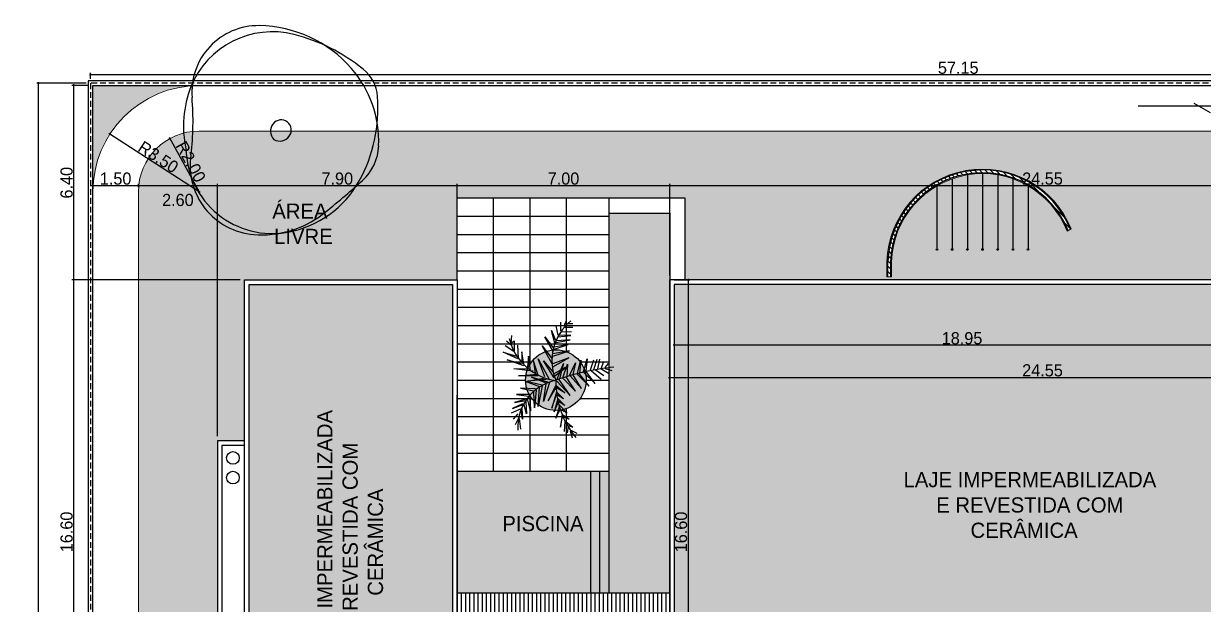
# Model space of a CAD drawing. Header units: feet. Extents: x 1734 to 1931, y 883 to 1088.
# Drawn here: x 1734.16 to 1773.02, y 997.04 to 1016.16 of the extents above; entities that cross this region are included whole.
import ezdxf

# ---------------------------------------------------------------- set-up
doc = ezdxf.new("R2010")
doc.units = ezdxf.units.FT
doc.header["$LTSCALE"] = 0.3
doc.header["$MEASUREMENT"] = 0
doc.header["$PDMODE"] = 32
doc.header["$PDSIZE"] = 0.1
doc.linetypes.add('DASHED2', pattern=[0.375, 0.25, -0.125])
doc.linetypes.add('HIDDEN', pattern=[9.525, 6.35, -3.175])
doc.layers.get('0').update_dxf_attribs({"linetype": 'CONTINUOUS'})
doc.layers.get('Defpoints').update_dxf_attribs({"linetype": 'CONTINUOUS'})
for name, color, linetype in [('03', 96, 'CONTINUOUS'), ('1', 1, 'CONTINUOUS'), ('2', 44, 'CONTINUOUS'), ('3', 3, 'CONTINUOUS'), ('Cotas', 1, 'CONTINUOUS'), ('demolição', 140, 'DASHED2'), ('LAYOUT 2', 1, 'CONTINUOUS'), ('projecao', 8, 'HIDDEN'), ('Texto', 44, 'CONTINUOUS')]:
    doc.layers.add(name, color=color, linetype=linetype)
doc.styles.add('style1', font='GOTHIC.TTF')
doc.dimstyles.new('ESC-100', dxfattribs={"dimtxt": 0.16, "dimasz": 0.04, "dimexe": 0.06, "dimexo": 0.15, "dimgap": 0.02, "dimtad": 1, "dimzin": 4, "dimdsep": 46, "dimtxsty": 'style1', "dimblk": 'OBLIQUE', "dimcen": 0.01, "dimdle": 0.04, "dimclrd": 14, "dimclre": 14, "dimclrt": 2, "dimazin": 0, "dimtfac": 1, "dimtix": 1, "dimtmove": 2, "dimatfit": 0, "dimldrblk": 'OPEN90', "dimfxl": 1, "dimtolj": 1, "dimtzin": 4, "dimlwd": -1, "dimlwe": -1, "dimarcsym": 0})

# ---------------------------------------------------------------- blocks, each defined once
blk = doc.blocks.new('Arvore_M')
at = {"color": 89, "true_color": 0x2e4b26}
for centre, radius, start, end in [((29.6, 148.2), 161.7, 100.4555, 151.0425), ((41.7, 154), 157.5, 85.3103, 127.4297), ((25, 173), 136.5, 1.1676, 100.4555), ((45.6, 202.1), 109.3, 351.1087, 85.3103), ((683.4, -654.4), 1189.6, 128.3098, 132.2959), ((-64.8, 167.9), 77.9, 132.2959, 177.6877), ((95.6, 111.7), 237.1, 151.0425, 184.4792), ((32.3, 164), 175, 177.6877, 221.0767), ((582.4, 131.8), 432.1, 172.9001, 184.8756), ((0.2, 139.7), 165.3, 338.1526, 12.6145), ((11.3, 146.3), 16.1, 142.6793, 321.6826), ((13.7, 144.5), 19.1, 61.2791, 142.6793), ((8.9, 148.2), 19.1, 321.6826, 43.0427), ((-79.4, 98), 61.6, 184.4792, 231.1587), ((47.5, 86.2), 104.7, 269.0752, 4.8756), ((25.1, 129.7), 138.5, 255.6085, 338.1526), ((62, 273.5), 287, 231.1587, 255.6085), ((49, 178.6), 197.2, 221.0767, 269.0752)]:
    blk.add_arc(centre, radius, start, end, dxfattribs=at)
blk = doc.blocks.new('planta 7')
at = {"color": 0}
for p, q in [((303.7, 291.8), (300, 300.5)), ((341.6, 289.5), (346.8, 304)), ((346.8, 304), (343.6, 291.8)), ((347.7, 294.7), (353.4, 307.5)), ((353.4, 307.5), (350.1, 295.9)), ((354.2, 298.2), (359.1, 305.7)), ((359.1, 299.9), (363.1, 304.6)), ((361.5, 300.5), (368, 299.9)), ((363.1, 297.6), (361.5, 300.5)), ((295.1, 293.5), (285.8, 292.4)), ((295.5, 294.1), (289.8, 297)), ((299.2, 294.7), (294.7, 298.8)), ((294.7, 290.6), (302.9, 291.8)), ((304.1, 291.2), (294.7, 290.6)), ((304.1, 299.3), (307.4, 290)), ((308.2, 290.6), (304.1, 299.3)), ((309.4, 297.6), (311, 287.7)), ((312.2, 287.7), (309.4, 297.6)), ((316.3, 295.9), (314.7, 285.4)), ((316.3, 284.2), (316.3, 295.9)), ((322, 292.4), (319.6, 280.7)), ((321.2, 279), (322, 292.4)), ((332.6, 294.1), (334.2, 277.8)), ((332.6, 276.7), (332.6, 294.1)), ((336.7, 281.3), (338.7, 298.2)), ((338.7, 298.2), (339.1, 286)), ((342.8, 289.5), (353.8, 291.2)), ((353.8, 291.2), (344.4, 291.2)), ((348.1, 294.1), (359.5, 294.7)), ((354.6, 297.6), (363.1, 297.6)), ((299.2, 287.1), (308.2, 289.5)), ((310.2, 287.7), (299.2, 287.1)), ((302.1, 283.6), (312.6, 286)), ((315.5, 284.2), (302.1, 283.6)), ((304.5, 280.1), (318.8, 280.7)), ((320, 278.4), (304.5, 280.1)), ((328.1, 288.3), (323.2, 275.5)), ((324.5, 273.2), (328.1, 288.3)), ((331.4, 282.5), (326.5, 269.7)), ((326.9, 267.3), (331.4, 282.5)), ((328.1, 286), (331, 270.8)), ((329.7, 266.8), (328.1, 286)), ((333, 276.7), (346.8, 281.3)), ((346.8, 281.3), (333.4, 279)), ((337.5, 283.6), (350.1, 285.4)), ((350.1, 285.4), (340.3, 286)), ((305.7, 276.7), (322.8, 275.5)), ((324, 273.2), (305.7, 276.7)), ((310.2, 272), (325.7, 269.7)), ((326.9, 266.8), (310.2, 272)), ((347.7, 276.7), (329.3, 266.8)), ((331, 262.7), (346, 272)), ((331.8, 270.8), (347.7, 276.7)), ((346, 272), (336.3, 263.9)), ((343.2, 264.4), (359.1, 273.2)), ((359.1, 273.2), (347.7, 264.4)), ((353.8, 263.3), (366.8, 270.8)), ((366.8, 270.8), (357, 263.3)), ((295.5, 261.2), (303.7, 257.2)), ((306.2, 258.1), (295.5, 261.2)), ((301.2, 262.6), (310, 259)), ((312.5, 259.4), (301.2, 262.6)), ((304.4, 264.8), (316.3, 260.8)), ((318.5, 260.8), (304.4, 264.8)), ((312.9, 259.4), (306.6, 253.5)), ((310.7, 268), (322.3, 261.2)), ((324.5, 261.2), (310.7, 268)), ((312.5, 254.4), (316.3, 260.8)), ((318.5, 260.3), (312.5, 254.4)), ((328.1, 260.4), (315.5, 248.7)), ((324.8, 261.7), (317.9, 253.5)), ((317.9, 253.5), (322.3, 260.8)), ((329.3, 260.4), (343.6, 254.5)), ((332.6, 262.1), (341.1, 251.1)), ((341.1, 251.1), (334.2, 263.3)), ((340.7, 263.9), (348.5, 249.9)), ((348.5, 249.9), (343.2, 263.9)), ((350.1, 263.9), (354.6, 249.3)), ((354.6, 249.3), (352.1, 263.9)), ((356.2, 262.7), (360.3, 250.5)), ((360.3, 250.5), (357.8, 262.7)), ((361.5, 262.1), (372.5, 265)), ((361.9, 260.9), (364.3, 248.7)), ((364.3, 248.7), (363.5, 260.4)), ((372.5, 265), (363.9, 261.5)), ((366.8, 259.2), (368, 248.1)), ((368.4, 259.2), (376.6, 260.9)), ((288.6, 250.4), (282.6, 251.3)), ((292.7, 253.5), (283.9, 254)), ((287.6, 257.2), (297.1, 255.4)), ((299.3, 255.8), (287.6, 257.2)), ((292.7, 252.6), (287.6, 246.3)), ((287.6, 246.3), (288.9, 250.8)), ((298.7, 255.4), (294.6, 249.5)), ((294.6, 249.5), (296.5, 254.9)), ((306.9, 258.1), (299.9, 251.3)), ((299.9, 251.3), (303.1, 257.2)), ((306.6, 253.5), (310.3, 259)), ((315.5, 248.7), (329.7, 258.6)), ((330.6, 255.1), (319.2, 244.1)), ((319.2, 244.1), (331.8, 252.2)), ((332.6, 248.7), (321.6, 238.8)), ((343.6, 254.5), (330.2, 258)), ((331, 255.1), (342.8, 251.1)), ((342.8, 251.1), (331.8, 251.6)), ((333, 249.3), (344, 244.1)), ((368, 248.1), (368.4, 258)), ((371.3, 256.9), (371.7, 247.6)), ((372.1, 256.9), (379.8, 256.9)), ((375.3, 254), (375.3, 246.4)), ((376.6, 254), (380.6, 252.2)), ((378.6, 250.5), (378.6, 246.4)), ((284.5, 248.6), (278.2, 246.8)), ((285.4, 248.6), (282.3, 242.7)), ((321.6, 238.8), (333.8, 246.4)), ((334.6, 242.9), (323.6, 231.9)), ((323.6, 231.9), (335, 241.2)), ((344, 244.1), (333.8, 246.4)), ((335, 242.3), (346.4, 239.4)), ((346.4, 239.4), (335, 240.6)), ((335.9, 237.1), (326.1, 226.6)), ((326.1, 226.6), (336.7, 234.8)), ((337.5, 230.1), (329.7, 221.4)), ((336.3, 237.1), (347.7, 233.6)), ((347.7, 233.6), (337.1, 234.8)), ((337.9, 230.7), (346.8, 227.8)), ((338.3, 226.6), (333, 219.1)), ((338.7, 221.4), (335, 215)), ((339.1, 217.9), (337.5, 212.1)), ((338.3, 227.8), (347.2, 224.9)), ((338.7, 224.3), (347.2, 222.5)), ((339.1, 221.4), (345.2, 219.1)), ((339.9, 217.9), (343.6, 215))]:
    blk.add_line(p, q, dxfattribs=at)
for centre, radius, start, end in [((376.5, 255.2), 48.2, 103.1598, 172.8828), ((288, 253.3), 41.4, 11.0675, 94.0085), ((326.9, 185.7), 75.5, 88.7203, 129.9117), ((345.9, 219.2), 45.5, 39.604, 112.3619), ((124.9, 189), 216.4, 5.649, 19.4873)]:
    blk.add_arc(centre, radius, start, end, dxfattribs=at)
blk = doc.blocks.new('_Oblique')
at = {"color": 0, "linetype": 'ByBlock', "lineweight": -2}
blk.add_line((-0.5, -0.5), (0.5, 0.5), dxfattribs=at)
blk = doc.blocks.new('*D276')
at = {"layer": 'Cotas', "color": 14, "transparency": 16777216}
blk.add_line((1739.975, 1010.6), (1736.971, 1012.547), dxfattribs=at)
at = {"layer": 'Defpoints', "color": 0, "transparency": 16777216}
for p in [(1737.005, 1012.525), (1739.942, 1010.621)]:
    blk.add_point(p, dxfattribs=at)
at = {"layer": 'Cotas', "color": 14, "transparency": 16777216, "xscale": 0.04, "yscale": 0.04, "zscale": 0.04, "rotation": 147.052611905339}
blk.add_blockref('_Oblique', (1737.005, 1012.525), dxfattribs=at)
at = {"layer": 'Cotas', "color": 2, "transparency": 16777216, "insert": (1738.598, 1011.766), "char_height": 0.4, "attachment_point": 5, "rotation": 327.0526, "style": 'style1'}
blk.add_mtext('\\A1;R3.50', dxfattribs=at)
blk = doc.blocks.new('_Open90')
at = {"color": 0, "linetype": 'ByBlock', "lineweight": -2}
for p, q in [((0, 0), (-1, 0)), ((-0.5, 0.5), (0, 0)), ((0, 0), (-0.5, -0.5))]:
    blk.add_line(p, q, dxfattribs=at)
blk = doc.blocks.new('*D277')
at = {"layer": 'Cotas', "color": 14, "transparency": 16777216}
blk.add_line((1739.961, 1010.586), (1738.967, 1012.413), dxfattribs=at)
at = {"layer": 'Defpoints', "color": 0, "transparency": 16777216}
for p in [(1738.986, 1012.378), (1739.942, 1010.621)]:
    blk.add_point(p, dxfattribs=at)
at = {"layer": 'Cotas', "color": 14, "transparency": 16777216, "xscale": 0.04, "yscale": 0.04, "zscale": 0.04, "rotation": 118.5465213877467}
blk.add_blockref('_Oblique', (1738.986, 1012.378), dxfattribs=at)
at = {"layer": 'Cotas', "color": 2, "transparency": 16777216, "insert": (1739.666, 1011.61), "char_height": 0.4, "attachment_point": 5, "rotation": 298.5465, "style": 'style1'}
blk.add_mtext('\\A1;R2.00', dxfattribs=at)
blk = doc.blocks.new('*D290')
at = {"layer": 'Cotas', "color": 14, "transparency": 16777216}
for p, q in [((1736.367, 1014.346), (1736.367, 1014.54)), ((1793.517, 1014.346), (1793.517, 1014.54)), ((1736.327, 1014.48), (1793.557, 1014.48))]:
    blk.add_line(p, q, dxfattribs=at)
at = {"layer": 'Defpoints', "color": 0, "transparency": 16777216}
for p in [(1736.367, 1014.196), (1793.517, 1014.48), (1793.517, 1014.196)]:
    blk.add_point(p, dxfattribs=at)
at = {"layer": 'Cotas', "color": 14, "transparency": 16777216, "xscale": 0.04, "yscale": 0.04, "zscale": 0.04, "rotation": 180}
blk.add_blockref('_Oblique', (1736.367, 1014.48), dxfattribs=at)
at = {"layer": 'Cotas', "color": 14, "transparency": 16777216, "xscale": 0.04, "yscale": 0.04, "zscale": 0.04}
blk.add_blockref('_Oblique', (1793.517, 1014.48), dxfattribs=at)
at = {"layer": 'Cotas', "color": 2, "transparency": 16777216, "insert": (1764.942, 1014.705), "char_height": 0.4, "attachment_point": 5, "style": 'style1'}
blk.add_mtext('\\A1;57.15', dxfattribs=at)
blk = doc.blocks.new('*D291')
at = {"layer": 'Cotas', "color": 14, "transparency": 16777216}
for p, q in [((1736.402, 1010.825), (1737.982, 1010.825)), ((1736.442, 1010.771), (1736.442, 1010.885)), ((1737.942, 1010.771), (1737.942, 1010.885))]:
    blk.add_line(p, q, dxfattribs=at)
at = {"layer": 'Defpoints', "color": 0, "transparency": 16777216}
for p in [(1736.442, 1010.621), (1737.942, 1010.825), (1737.942, 1010.621)]:
    blk.add_point(p, dxfattribs=at)
at = {"layer": 'Cotas', "color": 14, "transparency": 16777216, "xscale": 0.04, "yscale": 0.04, "zscale": 0.04, "rotation": 180}
blk.add_blockref('_Oblique', (1736.442, 1010.825), dxfattribs=at)
at = {"layer": 'Cotas', "color": 14, "transparency": 16777216, "xscale": 0.04, "yscale": 0.04, "zscale": 0.04}
blk.add_blockref('_Oblique', (1737.942, 1010.825), dxfattribs=at)
at = {"layer": 'Cotas', "color": 2, "transparency": 16777216, "insert": (1737.192, 1011.055), "char_height": 0.4, "attachment_point": 5, "style": 'style1'}
blk.add_mtext('\\A1;1.50', dxfattribs=at)
blk = doc.blocks.new('*D292')
at = {"layer": 'Cotas', "color": 14, "transparency": 16777216}
for p, q in [((1737.902, 1010.825), (1740.582, 1010.825)), ((1737.942, 1010.771), (1737.942, 1010.885)), ((1740.542, 1002.571), (1740.542, 1010.885))]:
    blk.add_line(p, q, dxfattribs=at)
at = {"layer": 'Defpoints', "color": 0, "transparency": 16777216}
for p in [(1737.942, 1010.621), (1740.542, 1010.825), (1740.542, 1002.421)]:
    blk.add_point(p, dxfattribs=at)
at = {"layer": 'Cotas', "color": 14, "transparency": 16777216, "xscale": 0.04, "yscale": 0.04, "zscale": 0.04, "rotation": 180}
blk.add_blockref('_Oblique', (1737.942, 1010.825), dxfattribs=at)
at = {"layer": 'Cotas', "color": 14, "transparency": 16777216, "xscale": 0.04, "yscale": 0.04, "zscale": 0.04}
blk.add_blockref('_Oblique', (1740.542, 1010.825), dxfattribs=at)
at = {"layer": 'Cotas', "color": 2, "transparency": 16777216, "insert": (1739.242, 1010.351), "char_height": 0.4, "attachment_point": 5, "style": 'style1'}
blk.add_mtext('\\A1;2.60', dxfattribs=at)
blk = doc.blocks.new('*D293')
at = {"layer": 'Cotas', "color": 14, "transparency": 16777216}
for p, q in [((1740.502, 1010.825), (1748.482, 1010.825)), ((1740.542, 1002.571), (1740.542, 1010.885)), ((1748.442, 1007.871), (1748.442, 1010.885))]:
    blk.add_line(p, q, dxfattribs=at)
at = {"layer": 'Defpoints', "color": 0, "transparency": 16777216}
for p in [(1748.442, 1010.825), (1748.442, 1007.721), (1740.542, 1002.421)]:
    blk.add_point(p, dxfattribs=at)
at = {"layer": 'Cotas', "color": 14, "transparency": 16777216, "xscale": 0.04, "yscale": 0.04, "zscale": 0.04, "rotation": 180}
blk.add_blockref('_Oblique', (1740.542, 1010.825), dxfattribs=at)
at = {"layer": 'Cotas', "color": 14, "transparency": 16777216, "xscale": 0.04, "yscale": 0.04, "zscale": 0.04}
blk.add_blockref('_Oblique', (1748.442, 1010.825), dxfattribs=at)
at = {"layer": 'Cotas', "color": 2, "transparency": 16777216, "insert": (1744.492, 1011.055), "char_height": 0.4, "attachment_point": 5, "style": 'style1'}
blk.add_mtext('\\A1;7.90', dxfattribs=at)
blk = doc.blocks.new('*D294')
at = {"layer": 'Cotas', "color": 14, "transparency": 16777216}
for p, q in [((1748.402, 1010.825), (1755.482, 1010.825)), ((1748.442, 1007.871), (1748.442, 1010.885)), ((1755.442, 1007.871), (1755.442, 1010.885))]:
    blk.add_line(p, q, dxfattribs=at)
at = {"layer": 'Defpoints', "color": 0, "transparency": 16777216}
for p in [(1755.442, 1010.825), (1748.442, 1007.721), (1755.442, 1007.721)]:
    blk.add_point(p, dxfattribs=at)
at = {"layer": 'Cotas', "color": 14, "transparency": 16777216, "xscale": 0.04, "yscale": 0.04, "zscale": 0.04, "rotation": 180}
blk.add_blockref('_Oblique', (1748.442, 1010.825), dxfattribs=at)
at = {"layer": 'Cotas', "color": 14, "transparency": 16777216, "xscale": 0.04, "yscale": 0.04, "zscale": 0.04}
blk.add_blockref('_Oblique', (1755.442, 1010.825), dxfattribs=at)
at = {"layer": 'Cotas', "color": 2, "transparency": 16777216, "insert": (1751.942, 1011.055), "char_height": 0.4, "attachment_point": 5, "style": 'style1'}
blk.add_mtext('\\A1;7.00', dxfattribs=at)
blk = doc.blocks.new('*D295')
at = {"layer": 'Cotas', "color": 14, "transparency": 16777216}
for p, q in [((1755.402, 1010.825), (1780.032, 1010.825)), ((1755.442, 1007.871), (1755.442, 1010.885)), ((1779.992, 1007.871), (1779.992, 1010.885))]:
    blk.add_line(p, q, dxfattribs=at)
at = {"layer": 'Defpoints', "color": 0, "transparency": 16777216}
for p in [(1779.992, 1010.825), (1755.442, 1007.721), (1779.992, 1007.721)]:
    blk.add_point(p, dxfattribs=at)
at = {"layer": 'Cotas', "color": 14, "transparency": 16777216, "xscale": 0.04, "yscale": 0.04, "zscale": 0.04, "rotation": 180}
blk.add_blockref('_Oblique', (1755.442, 1010.825), dxfattribs=at)
at = {"layer": 'Cotas', "color": 14, "transparency": 16777216, "xscale": 0.04, "yscale": 0.04, "zscale": 0.04}
blk.add_blockref('_Oblique', (1779.992, 1010.825), dxfattribs=at)
at = {"layer": 'Cotas', "color": 2, "transparency": 16777216, "insert": (1767.717, 1011.055), "char_height": 0.4, "attachment_point": 5, "style": 'style1'}
blk.add_mtext('\\A1;24.55', dxfattribs=at)
blk = doc.blocks.new('*D298')
at = {"layer": 'Cotas', "color": 14, "transparency": 16777216}
for p, q in [((1736.292, 1014.121), (1735.749, 1014.121)), ((1735.809, 1014.161), (1735.809, 1007.681)), ((1741.292, 1007.721), (1735.749, 1007.721))]:
    blk.add_line(p, q, dxfattribs=at)
at = {"layer": 'Defpoints', "color": 0, "transparency": 16777216}
for p in [(1736.442, 1014.121), (1735.809, 1007.721), (1741.442, 1007.721)]:
    blk.add_point(p, dxfattribs=at)
at = {"layer": 'Cotas', "color": 14, "transparency": 16777216, "xscale": 0.04, "yscale": 0.04, "zscale": 0.04}
for p, rotation in [((1735.809, 1014.121), 90), ((1735.809, 1007.721), 270)]:
    blk.add_blockref('_Oblique', p, dxfattribs=dict(at, rotation=rotation))
at = {"layer": 'Cotas', "color": 2, "transparency": 16777216, "insert": (1735.579, 1010.921), "char_height": 0.4, "attachment_point": 5, "rotation": 90, "style": 'style1'}
blk.add_mtext('\\A1;6.40', dxfattribs=at)
blk = doc.blocks.new('*D299')
at = {"layer": 'Cotas', "color": 14, "transparency": 16777216}
for p, q in [((1741.292, 1007.721), (1735.749, 1007.721)), ((1735.809, 1007.761), (1735.809, 991.081)), ((1741.292, 991.121), (1735.749, 991.121))]:
    blk.add_line(p, q, dxfattribs=at)
at = {"layer": 'Defpoints', "color": 0, "transparency": 16777216}
for p in [(1741.442, 1007.721), (1735.809, 991.121), (1741.442, 991.121)]:
    blk.add_point(p, dxfattribs=at)
at = {"layer": 'Cotas', "color": 14, "transparency": 16777216, "xscale": 0.04, "yscale": 0.04, "zscale": 0.04}
for p, rotation in [((1735.809, 1007.721), 90), ((1735.809, 991.121), 270)]:
    blk.add_blockref('_Oblique', p, dxfattribs=dict(at, rotation=rotation))
at = {"layer": 'Cotas', "color": 2, "transparency": 16777216, "insert": (1735.579, 999.421), "char_height": 0.4, "attachment_point": 5, "rotation": 90, "style": 'style1'}
blk.add_mtext('\\A1;16.60', dxfattribs=at)
blk = doc.blocks.new('*D304')
at = {"layer": 'Cotas', "color": 14, "transparency": 16777216}
for p, q in [((1736.217, 1014.196), (1734.594, 1014.196)), ((1734.654, 974.006), (1734.654, 1014.236)), ((1736.217, 974.046), (1734.594, 974.046))]:
    blk.add_line(p, q, dxfattribs=at)
at = {"layer": 'Defpoints', "color": 0, "transparency": 16777216}
for p in [(1734.654, 1014.196), (1736.367, 1014.196), (1736.367, 974.046)]:
    blk.add_point(p, dxfattribs=at)
at = {"layer": 'Cotas', "color": 14, "transparency": 16777216, "xscale": 0.04, "yscale": 0.04, "zscale": 0.04}
for p, rotation in [((1734.654, 1014.196), 90), ((1734.654, 974.046), 270)]:
    blk.add_blockref('_Oblique', p, dxfattribs=dict(at, rotation=rotation))
at = {"layer": 'Cotas', "color": 2, "transparency": 16777216, "insert": (1734.424, 994.121), "char_height": 0.4, "attachment_point": 5, "rotation": 90, "style": 'style1'}
blk.add_mtext('\\A1;40.15', dxfattribs=at)
blk = doc.blocks.new('*D323')
at = {"layer": 'Cotas', "color": 14, "transparency": 16777216}
for p, q in [((1755.592, 1006.421), (1755.592, 1005.508)), ((1774.542, 1006.421), (1774.542, 1005.508)), ((1774.582, 1005.568), (1755.552, 1005.568))]:
    blk.add_line(p, q, dxfattribs=at)
at = {"layer": 'Defpoints', "color": 0, "transparency": 16777216}
for p in [(1755.592, 1006.571), (1774.542, 1006.571), (1755.592, 1005.568)]:
    blk.add_point(p, dxfattribs=at)
at = {"layer": 'Cotas', "color": 14, "transparency": 16777216, "xscale": 0.04, "yscale": 0.04, "zscale": 0.04, "rotation": 180}
blk.add_blockref('_Oblique', (1755.592, 1005.568), dxfattribs=at)
at = {"layer": 'Cotas', "color": 14, "transparency": 16777216, "xscale": 0.04, "yscale": 0.04, "zscale": 0.04}
blk.add_blockref('_Oblique', (1774.542, 1005.568), dxfattribs=at)
at = {"layer": 'Cotas', "color": 2, "transparency": 16777216, "insert": (1765.067, 1005.798), "char_height": 0.4, "attachment_point": 5, "style": 'style1'}
blk.add_mtext('\\A1;18.95', dxfattribs=at)
blk = doc.blocks.new('*D324')
at = {"layer": 'Cotas', "color": 14, "transparency": 16777216}
for p, q in [((1755.402, 1004.512), (1780.032, 1004.512)), ((1755.442, 1004.525), (1755.442, 1004.452)), ((1779.992, 1004.525), (1779.992, 1004.452))]:
    blk.add_line(p, q, dxfattribs=at)
at = {"layer": 'Defpoints', "color": 0, "transparency": 16777216}
for p in [(1755.442, 1004.675), (1779.992, 1004.675), (1779.992, 1004.512)]:
    blk.add_point(p, dxfattribs=at)
at = {"layer": 'Cotas', "color": 14, "transparency": 16777216, "xscale": 0.04, "yscale": 0.04, "zscale": 0.04, "rotation": 180}
blk.add_blockref('_Oblique', (1755.442, 1004.512), dxfattribs=at)
at = {"layer": 'Cotas', "color": 14, "transparency": 16777216, "xscale": 0.04, "yscale": 0.04, "zscale": 0.04}
blk.add_blockref('_Oblique', (1779.992, 1004.512), dxfattribs=at)
at = {"layer": 'Cotas', "color": 2, "transparency": 16777216, "insert": (1767.717, 1004.742), "char_height": 0.4, "attachment_point": 5, "style": 'style1'}
blk.add_mtext('\\A1;24.55', dxfattribs=at)
blk = doc.blocks.new('*D334')
at = {"layer": 'Cotas', "color": 14, "transparency": 16777216}
for p, q in [((1755.592, 1007.721), (1756.104, 1007.721)), ((1756.044, 1007.761), (1756.044, 991.081)), ((1755.592, 991.121), (1756.104, 991.121))]:
    blk.add_line(p, q, dxfattribs=at)
at = {"layer": 'Defpoints', "color": 0, "transparency": 16777216}
for p in [(1755.442, 1007.721), (1755.442, 991.121), (1756.044, 991.121)]:
    blk.add_point(p, dxfattribs=at)
at = {"layer": 'Cotas', "color": 14, "transparency": 16777216, "xscale": 0.04, "yscale": 0.04, "zscale": 0.04}
for p, rotation in [((1756.044, 1007.721), 90), ((1756.044, 991.121), 270)]:
    blk.add_blockref('_Oblique', p, dxfattribs=dict(at, rotation=rotation))
at = {"layer": 'Cotas', "color": 2, "transparency": 16777216, "insert": (1755.814, 999.421), "char_height": 0.4, "attachment_point": 5, "rotation": 90, "style": 'style1'}
blk.add_mtext('\\A1;16.60', dxfattribs=at)

msp = doc.modelspace()

# ---------------------------------------------------------------- hatches: boundary and pattern name
at = {"linetype": 'Continuous', "true_color": 0xbdcb95}
msp.add_hatch(color=253, dxfattribs=at).paths.add_polyline_path([(1739.688, 1014.112, -0.000863), (1739.692, 1014.121), (1736.442, 1014.121), (1736.442, 1010.621, -0.393126)])
h = msp.add_hatch(color=253, dxfattribs=at)
h.dxf.hatch_style = 1
h.paths.add_polyline_path([(1791.942, 1010.621, 0.414214), (1789.942, 1012.621), (1739.942, 1012.621, 0.414214), (1737.942, 1010.621), (1737.942, 991.621, 0.414214), (1739.942, 989.621), (1751.906, 989.621, -0.131652), (1753.656, 989.152), (1755.442, 988.121), (1765.294, 982.433), (1769.192, 980.183, -0.267949), (1770.942, 977.152), (1770.942, 966.121, 0.414214), (1772.942, 964.121), (1789.942, 964.121, 0.414214), (1791.942, 966.121)])
h.paths.add_polyline_path([(1768.892, 991.121), (1768.892, 988.271), (1765.742, 988.271), (1765.709, 990.07, -0.083534), (1764.519, 982.996), (1755.442, 988.237), (1755.442, 991.021), (1765.688, 991.021, -0.011002), (1765.709, 990.07), (1765.742, 991.121), (1755.442, 991.121), (1755.442, 994.921), (1748.442, 994.921), (1748.442, 991.121), (1741.442, 991.121), (1741.442, 995.421), (1740.542, 995.421), (1740.542, 1002.421), (1741.442, 1002.421), (1741.442, 1007.721), (1748.442, 1007.721), (1748.442, 1010.421), (1755.942, 1010.421), (1755.942, 1007.721), (1774.542, 1007.721), (1774.542, 1009.871), (1777.992, 1009.871), (1777.992, 1007.721), (1779.992, 1007.721), (1779.992, 991.121)], flags=16)
h.paths.add_polyline_path([(1768.529, 1009.331, 0.812596), (1762.744, 1008.321), (1762.744, 1007.821), (1762.593, 1007.821), (1762.593, 1008.321, -0.810376), (1768.66, 1009.406)], flags=16)
h.paths.add_polyline_path([(1762.497, 1007.87), (1762.497, 1008.259), (1762.152, 1008.259), (1762.152, 1007.87)], flags=24)
h.paths.add_polyline_path([(1762.497, 1007.57), (1762.497, 1007.959), (1762.152, 1007.959), (1762.152, 1007.57)], flags=8)
h.paths.add_polyline_path([(1768.897, 1008.28), (1768.897, 1008.792), (1768.552, 1008.792), (1768.552, 1008.28)], flags=24)
at = {"true_color": 0x004d66}
msp.add_hatch(color=138, dxfattribs=at).paths.add_polyline_path([(1753.442, 1009.921), (1753.442, 997.421), (1755.442, 997.421), (1755.442, 1007.721), (1755.442, 1009.921)])
at = {"true_color": 0x00b3b3}
msp.add_hatch(color=132, dxfattribs=at).paths.add_polyline_path([(1748.442, 1001.421), (1748.442, 997.421), (1752.842, 997.421), (1752.842, 1001.421)])
at = {"true_color": 0x009e9e}
msp.add_hatch(color=134, dxfattribs=at).paths.add_polyline_path([(1752.842, 1001.421), (1752.842, 997.421), (1753.142, 997.421), (1753.142, 1001.421)])
at = {"true_color": 0x006161}
msp.add_hatch(color=138, dxfattribs=at).paths.add_polyline_path([(1753.142, 1001.421), (1753.142, 997.421), (1753.442, 997.421), (1753.442, 1001.421)])
at = {"layer": '1', "linetype": 'Continuous'}
h = msp.add_hatch(dxfattribs=at)
h.set_pattern_fill('ANSI31', color=8, scale=1.1, angle=225)
h.set_pattern_definition([(270, (2683.99825, -557.93487), (0.1375, -4e-17), [])])
h.paths.add_polyline_path([(1748.442, 997.421), (1748.442, 994.921), (1755.442, 994.921), (1755.442, 997.421)])
at = {"layer": 'Cotas', "linetype": 'Continuous'}
h = msp.add_hatch(dxfattribs=at)
h.set_pattern_fill('LINE', color=256, angle=315, style=0)
h.set_pattern_definition([(315, (1762.62343, 1007.82137), (0.0883883, 0.0883883), [])])
h.paths.add_polyline_path([(1768.555, 1009.346), (1768.634, 1009.391, 0.810866), (1762.623, 1008.321), (1762.623, 1007.821), (1762.714, 1007.821), (1762.714, 1008.322, -0.812066)])
at = {"layer": 'Defpoints', "linetype": 'Continuous', "true_color": 0x4c7b3d}
h = msp.add_hatch(color=87, dxfattribs=at)
h.dxf.hatch_style = 1
edge = h.paths.add_edge_path()
edge.add_arc((1751.692, 1004.421), 1, 0, 360)
at = {"layer": 'demolição', "linetype": 'Continuous'}
h = msp.add_hatch(color=255, dxfattribs=at)
h.dxf.hatch_style = 1
h.paths.add_polyline_path([(1765.592, 996.421), (1769.042, 996.421), (1769.042, 991.271), (1779.842, 991.271), (1779.842, 1007.571), (1777.992, 1007.571), (1777.992, 1006.571), (1774.542, 1006.571), (1774.542, 1007.571), (1755.592, 1007.571), (1755.592, 991.271), (1765.592, 991.271)])
h.paths.add_polyline_path([(1741.592, 991.271), (1748.292, 991.271), (1748.292, 1007.571), (1741.592, 1007.571)])

# ---------------------------------------------------------------- linework, layer by layer
at = {"layer": '1', "linetype": 'Continuous', "lineweight": 13}
for p, q in [((1739.942, 1012.621), (1789.942, 1012.621)), ((1737.942, 991.621), (1737.942, 1010.621)), ((1768.529, 1009.331), (1768.66, 1009.406)), ((1762.593, 1007.821), (1762.593, 1008.321)), ((1762.744, 1008.321), (1762.744, 1007.821)), ((1762.593, 1007.821), (1762.744, 1007.821))]:
    msp.add_line(p, q, dxfattribs=at)
at = {"layer": '1', "linetype": 'Continuous'}
for p, q in [((1764.742, 1011.05), (1764.742, 1008.721)), ((1765.242, 1011.179), (1765.242, 1008.721)), ((1765.742, 1011.221), (1765.742, 1008.721)), ((1766.242, 1011.179), (1766.242, 1008.721)), ((1766.742, 1011.05), (1766.742, 1008.721)), ((1764.242, 1010.819), (1764.242, 1008.721)), ((1767.242, 1010.819), (1767.242, 1008.721)), ((1748.442, 1007.721), (1748.442, 1010.421)), ((1748.442, 1010.421), (1755.942, 1010.421)), ((1755.942, 1010.421), (1755.942, 1007.721)), ((1753.442, 997.421), (1753.442, 1009.921)), ((1753.442, 1009.921), (1755.442, 1009.921)), ((1755.442, 1009.921), (1755.442, 1007.721)), ((1755.442, 991.121), (1755.442, 1007.721)), ((1759.442, 1007.721), (1755.442, 1007.721)), ((1741.442, 1002.421), (1741.442, 1003.921)), ((1748.442, 993.921), (1748.442, 1003.921)), ((1748.442, 1001.421), (1753.442, 1001.421)), ((1752.842, 997.421), (1752.842, 1001.421)), ((1753.142, 997.421), (1753.142, 1001.421)), ((1748.442, 997.421), (1755.442, 997.421))]:
    msp.add_line(p, q, dxfattribs=at)
at = {"layer": '1', "color": 8, "linetype": 'Continuous'}
for p, q in [((1749.642, 1001.421), (1749.642, 1010.421)), ((1750.842, 1004.948), (1750.842, 1010.421)), ((1752.042, 1005.358), (1752.042, 1010.421)), ((1753.442, 1009.921), (1753.442, 1010.421)), ((1748.442, 1009.821), (1753.442, 1009.821)), ((1748.442, 1009.221), (1753.442, 1009.221)), ((1748.442, 1008.621), (1753.442, 1008.621)), ((1748.442, 1008.021), (1753.442, 1008.021)), ((1748.442, 1007.421), (1753.442, 1007.421)), ((1748.442, 1006.821), (1753.442, 1006.821)), ((1748.442, 1006.221), (1753.442, 1006.221)), ((1748.442, 1005.621), (1753.442, 1005.621)), ((1748.442, 1005.021), (1750.892, 1005.021)), ((1752.492, 1005.021), (1753.442, 1005.021)), ((1748.442, 1004.421), (1750.692, 1004.421)), ((1752.692, 1004.421), (1753.442, 1004.421)), ((1748.442, 1003.821), (1750.892, 1003.821)), ((1750.842, 1001.421), (1750.842, 1003.895)), ((1752.492, 1003.821), (1753.442, 1003.821)), ((1752.042, 1001.421), (1752.042, 1003.485)), ((1748.442, 1003.221), (1753.442, 1003.221)), ((1748.442, 1002.621), (1753.442, 1002.621)), ((1748.442, 1002.021), (1753.442, 1002.021))]:
    msp.add_line(p, q, dxfattribs=at)
at = {"layer": '1', "linetype": 'Continuous'}
for points in [[(1741.442, 1002.421), (1740.542, 1002.421), (1740.542, 995.421), (1741.442, 995.421)], [(1741.442, 1002.271), (1740.692, 1002.271), (1740.692, 995.571), (1741.442, 995.571)]]:
    msp.add_lwpolyline(points, dxfattribs=at)
for centre, radius in [((1764.242, 1008.721), 0.025), ((1764.742, 1008.721), 0.025), ((1765.242, 1008.721), 0.025), ((1765.742, 1008.721), 0.025), ((1766.242, 1008.721), 0.025), ((1766.742, 1008.721), 0.025), ((1767.242, 1008.721), 0.025), ((1751.692, 1004.421), 1)]:
    msp.add_circle(centre, radius, dxfattribs=at)
at = {"layer": '1', "linetype": 'Continuous', "lineweight": 13}
for centre, radius, start, end in [((1739.942, 1010.621), 3.5, 90, 180), ((1739.942, 1010.621), 2, 90, 180), ((1765.742, 1008.221), 3.15, 22.0989, 178.1808), ((1765.742, 1008.221), 3, 21.7011, 178.0898)]:
    msp.add_arc(centre, radius, start, end, dxfattribs=at)
at = {"layer": '2'}
for points in [[(1741.442, 1007.721), (1748.442, 1007.721), (1748.442, 991.121), (1741.442, 991.121), (1741.442, 1007.721)], [(1774.542, 1007.721), (1755.442, 1007.721), (1755.442, 991.121), (1765.742, 991.121), (1765.742, 996.271), (1768.892, 996.271), (1768.892, 991.121), (1779.992, 991.121), (1779.992, 1007.721), (1777.992, 1007.721)], [(1774.542, 1007.571), (1755.592, 1007.571), (1755.592, 991.271), (1765.592, 991.271), (1765.592, 996.421), (1769.042, 996.421), (1769.042, 991.271), (1779.842, 991.271), (1779.842, 1007.571), (1777.992, 1007.571)]]:
    msp.add_lwpolyline(points, dxfattribs=at)
msp.add_lwpolyline([(1741.592, 1007.571), (1748.292, 1007.571), (1748.292, 991.271), (1741.592, 991.271)], close=True, dxfattribs=at)
for centre in [(1741.054, 1001.86), (1741.054, 1001.211)]:
    msp.add_circle(centre, 0.21, dxfattribs=at)
at = {"layer": '3'}
for p, q in [((1736.442, 1014.121), (1780.442, 1014.121)), ((1736.442, 1014.121), (1780.442, 1014.121)), ((1762.623, 1007.821), (1762.623, 1008.321)), ((1762.714, 1008.321), (1762.714, 1007.821))]:
    msp.add_line(p, q, dxfattribs=at)
for points in [[(1780.442, 1014.271), (1736.292, 1014.271), (1736.292, 973.971), (1755.942, 973.971)], [(1736.442, 974.121), (1736.442, 1014.121)]]:
    msp.add_lwpolyline(points, dxfattribs=at)
for radius, start, end in [(3.12, 22.0224, 178.1808), (3.03, 21.7011, 178.0898)]:
    msp.add_arc((1765.742, 1008.221), radius, start, end, dxfattribs=at)
at = {"layer": 'LAYOUT 2', "linetype": 'Continuous'}
for p, q in [((1770.872, 1013.454), (1773.721, 1013.454)), ((1773.252, 1013.219), (1772.714, 1013.533))]:
    msp.add_line(p, q, dxfattribs=at)
at = {"layer": 'projecao', "ltscale": 0.1}
msp.add_lwpolyline([(1755.942, 974.046), (1768.367, 974.046), (1768.367, 962.546), (1793.517, 962.546), (1793.517, 1014.196), (1736.367, 1014.196), (1736.367, 974.046), (1755.942, 974.046)], dxfattribs=at)

# ---------------------------------------------------------------- block references
at = {"xscale": 0.03750000000000001, "yscale": 0.03750000000000001, "zscale": 0.03750000000000001, "rotation": 90}
msp.add_blockref('planta 7', (1761.487, 992.086), dxfattribs=at)
at = {"layer": '03', "color": 3, "xscale": 0.02087282921594635, "yscale": 0.02087282921594635, "zscale": 0.02087282921594635, "rotation": 180}
msp.add_blockref('Arvore_M', (1742.879, 1015.707), dxfattribs=at)

# ---------------------------------------------------------------- texts
at = {"layer": 'Texto', "char_height": 0.1, "attachment_point": 1, "style": 'style1'}
for s, insert, width in [('\\pi1.72273;{\\H2.4x;\\P\\pi0.82659;\\H2.0833x;ÁREA \\P\\pi0.8842;LIVRE}', (1741.525, 1010.637), 3.44546), ('\\pi4.64827;{\\H2.4x;\\P\\pi0.59276;\\H2.0833x;LAJE IMPERMEABILIZADA\\P\\pi1.66736;E REVESTIDA COM \\P\\pi2.7982;CERÂMICA}', (1762.548, 1001.794), 9.29655), ('\\pxqc;{\\H2.4x;\\P\\H2.0833x;PISCINA}', (1749.542, 1000.347), 3.44546)]:
    msp.add_mtext(s, dxfattribs=dict(at, insert=insert, width=width))
at = {"layer": 'Texto', "insert": (1743.431, 994.523), "char_height": 0.1, "width": 9.29655, "attachment_point": 1, "rotation": 90, "style": 'style1'}
msp.add_mtext('\\pi4.64827;{\\H2.4x;\\P\\pi0.59276;\\H2.0833x;LAJE IMPERMEABILIZADA\\P\\pi1.66736;E REVESTIDA COM \\P\\pi2.7982;CERÂMICA}', dxfattribs=at)

# ---------------------------------------------------------------- dimensions: what is measured, and where the dimension line sits
at = {"layer": 'Cotas'}
for base, p1, p2, picture, middle in [((1793.517, 1014.48), (1736.367, 1014.196), (1793.517, 1014.196), '*D290', (1764.942, 1014.705)), ((1737.942, 1010.825), (1736.442, 1010.621), (1737.942, 1010.621), '*D291', (1737.192, 1011.055)), ((1748.442, 1010.825), (1740.542, 1002.421), (1748.442, 1007.721), '*D293', (1744.492, 1011.055)), ((1755.442, 1010.825), (1748.442, 1007.721), (1755.442, 1007.721), '*D294', (1751.942, 1011.055)), ((1779.992, 1010.825), (1755.442, 1007.721), (1779.992, 1007.721), '*D295', (1767.717, 1011.055)), ((1755.592, 1005.568), (1774.542, 1006.571), (1755.592, 1006.571), '*D323', (1765.067, 1005.798)), ((1779.992, 1004.512), (1755.442, 1004.675), (1779.992, 1004.675), '*D324', (1767.717, 1004.742))]:
    dim = msp.add_linear_dim(base=base, p1=p1, p2=p2, dimstyle='ESC-100', override={"dimtxt": 0.4}, dxfattribs=at)
    dim.commit()
    dim.dimension.update_dxf_attribs({"geometry": picture, "text_midpoint": middle})
for base, p1, p2, picture, middle in [((1734.654, 1014.196), (1736.367, 974.046), (1736.367, 1014.196), '*D304', (1734.424, 994.121)), ((1735.809, 1007.721), (1736.442, 1014.121), (1741.442, 1007.721), '*D298', (1735.579, 1010.921)), ((1735.809, 991.121), (1741.442, 1007.721), (1741.442, 991.121), '*D299', (1735.579, 999.421)), ((1756.044, 991.121), (1755.442, 1007.721), (1755.442, 991.121), '*D334', (1755.814, 999.421))]:
    dim = msp.add_linear_dim(base=base, p1=p1, p2=p2, angle=90, dimstyle='ESC-100', override={"dimtxt": 0.4}, dxfattribs=at)
    dim.commit()
    dim.dimension.update_dxf_attribs({"geometry": picture, "text_midpoint": middle})
for mpoint, picture, middle in [((1737.005, 1012.525), '*D276', (1738.598, 1011.766)), ((1738.986, 1012.378), '*D277', (1739.666, 1011.61))]:
    dim = msp.add_radius_dim(center=(1739.942, 1010.621), mpoint=mpoint, dimstyle='ESC-100', override={"dimtxt": 0.4}, dxfattribs=at)
    dim.commit()
    dim.dimension.update_dxf_attribs({"geometry": picture, "text_midpoint": middle})
dim = msp.add_linear_dim(base=(1740.542, 1010.825), p1=(1737.942, 1010.621), p2=(1740.542, 1002.421), dimstyle='ESC-100', override={"dimtxt": 0.4}, dxfattribs=at)
dim.commit()
dim.dimension.update_dxf_attribs({"geometry": '*D292', "text_midpoint": (1739.242, 1010.351), "dimtype": 160})

doc.saveas('drawing.dxf')
